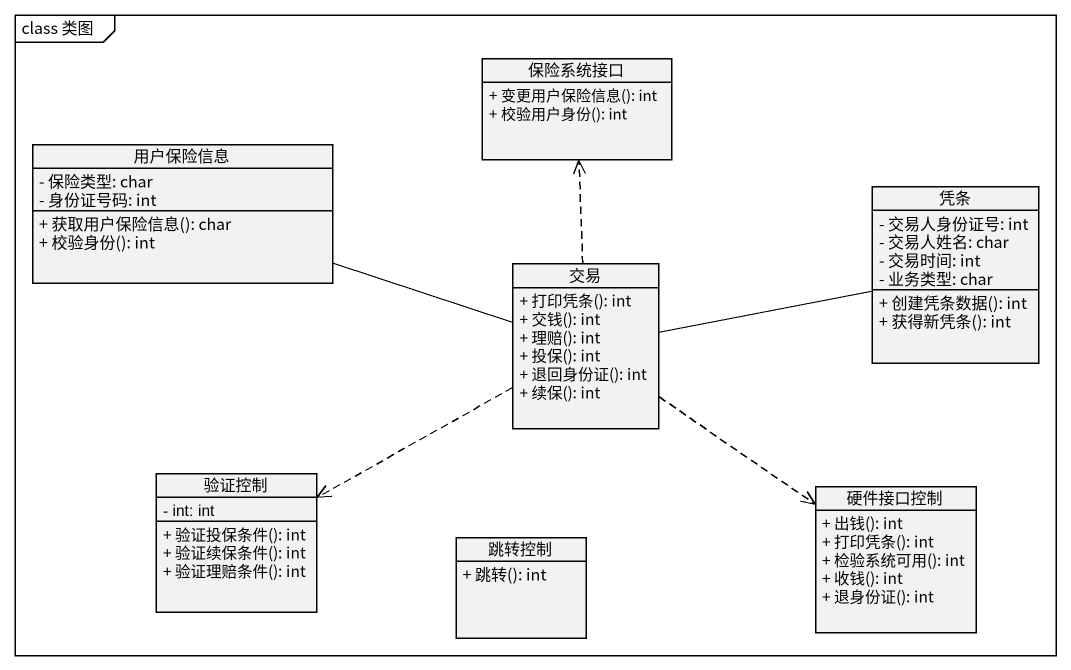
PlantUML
@startuml
mainframe class 类图
hide circle
hide empty members
skinparam classAttributeIconSize 0
class 保险系统接口 {
  + 变更用户保险信息(): int
  + 校验用户身份(): int
}
class 用户保险信息 {
  - 保险类型: char
  - 身份证号码: int
  + 获取用户保险信息(): char
  + 校验身份(): int
}
class 凭条 {
  - 交易人身份证号: int
  - 交易人姓名: char
  - 交易时间: int
  - 业务类型: char
  + 创建凭条数据(): int
  + 获得新凭条(): int
}
class 交易 {
  + 打印凭条(): int
  + 交钱(): int
  + 理赔(): int
  + 投保(): int
  + 退回身份证(): int
  + 续保(): int
}
class 验证控制 {
  - int: int
  + 验证投保条件(): int
  + 验证续保条件(): int
  + 验证理赔条件(): int
}
class 硬件接口控制 {
  + 出钱(): int
  + 打印凭条(): int
  + 检验系统可用(): int
  + 收钱(): int
  + 退身份证(): int
}
class 跳转控制 {
  + 跳转(): int
}
交易 .up.> 保险系统接口
交易 -left- 用户保险信息
交易 -right- 凭条
交易 .left.> 验证控制
交易 ..> 硬件接口控制
@enduml
